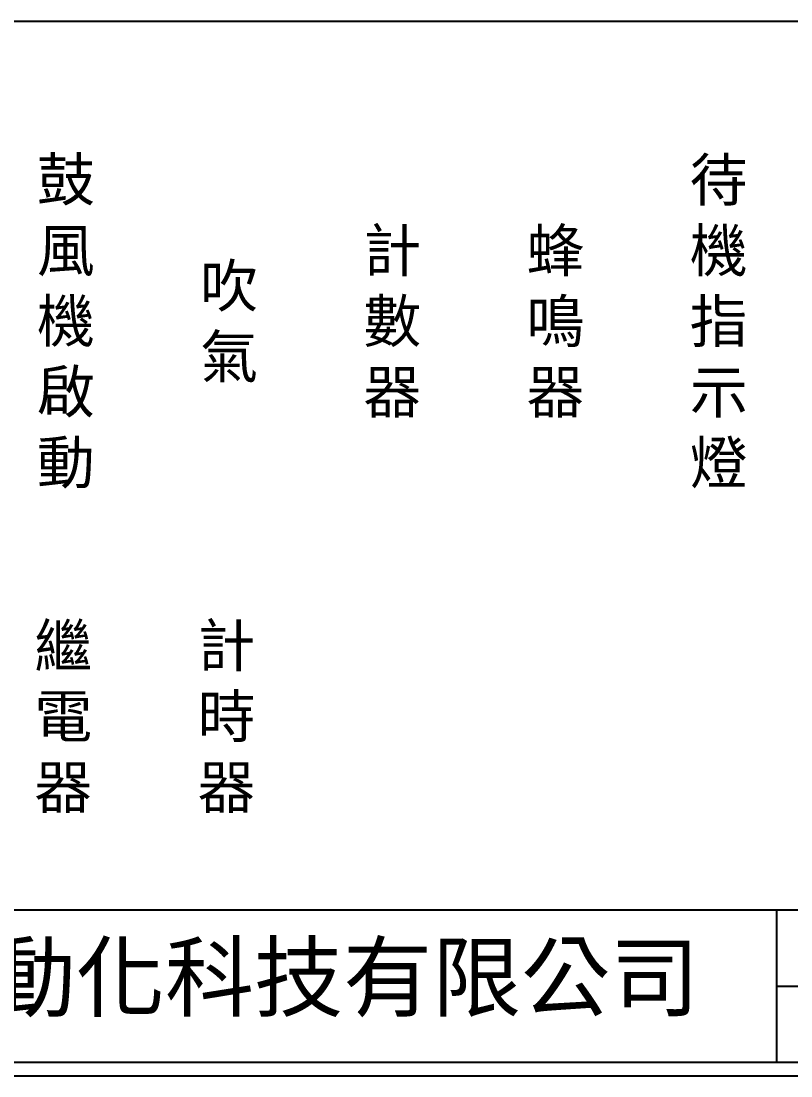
# Model space of a CAD drawing. Extents: x 926 to 1213, y 3 to 207.
# Drawn here: x 992 to 1062.8, y 3 to 100 of the extents above; entities that cross this region are included whole.
import ezdxf

# ---------------------------------------------------------------- set-up
doc = ezdxf.new("R2010")
doc.units = 0
doc.layers.add('圖框層', color=7, linetype='CONTINUOUS')
doc.layers.add('標尺寸層', color=3, linetype='CONTINUOUS')
doc.styles.add('CNS', font='romanc.shx', dxfattribs={"bigfont": 'chineset.shx'})
doc.styles.add('STSL', font='KAIU.TTF')

msp = doc.modelspace()

# ---------------------------------------------------------------- linework, layer by layer
at = {"layer": '圖框層', "color": 7}
for p, q in [((926.992, 18.25), (1211.493, 18.25)), ((1061.493, 4.25), (1061.493, 18.25)), ((1061.493, 11.25), (1211.493, 11.25)), ((926.992, 4.25), (1211.493, 4.25)), ((925.742, 3), (1212.742, 3))]:
    msp.add_line(p, q, dxfattribs=at)
at = {"layer": '標尺寸層', "color": 7}
msp.add_line((930.49, 99.958), (1208.361, 99.958), dxfattribs=at)

# ---------------------------------------------------------------- texts
at = {"layer": '圖框層', "color": 4, "style": 'STSL'}
msp.add_text('泓陞自動化科技有限公司', height=6, dxfattribs=at).set_placement((964.346, 9.076))
at = {"layer": '標尺寸層', "color": 7, "char_height": 3.9, "attachment_point": 5, "style": 'CNS'}
for s, insert, width in [('{\\fDFKai-SB|b0|i0|c136|p65;鼓風機啟動}', (996.153, 72.165), 2.84806), ('{\\fDFKai-SB|b0|i0|c136|p65;待機指示燈}', (1056.153, 72.165), 2.84806), ('{\\fDFKai-SB|b0|i0|c136|p65;計數器}', (1026.153, 72.165), 2.84806), ('{\\fDFKai-SB|b0|i0|c136|p65;蜂鳴器}', (1041.153, 72.165), 2.84806), ('{\\fDFKai-SB|b0|i0|c136|p65;吹氣}', (1011.153, 72.165), 2.84806), ('{\\fDFKai-SB|b0|i0|c136|p65;繼電器}', (995.914, 35.841), 8.6627), ('{\\fDFKai-SB|b0|i0|c136|p65;計時器}', (1010.914, 35.841), 8.6627)]:
    msp.add_mtext(s, dxfattribs=dict(at, insert=insert, width=width))

doc.saveas('drawing.dxf')
